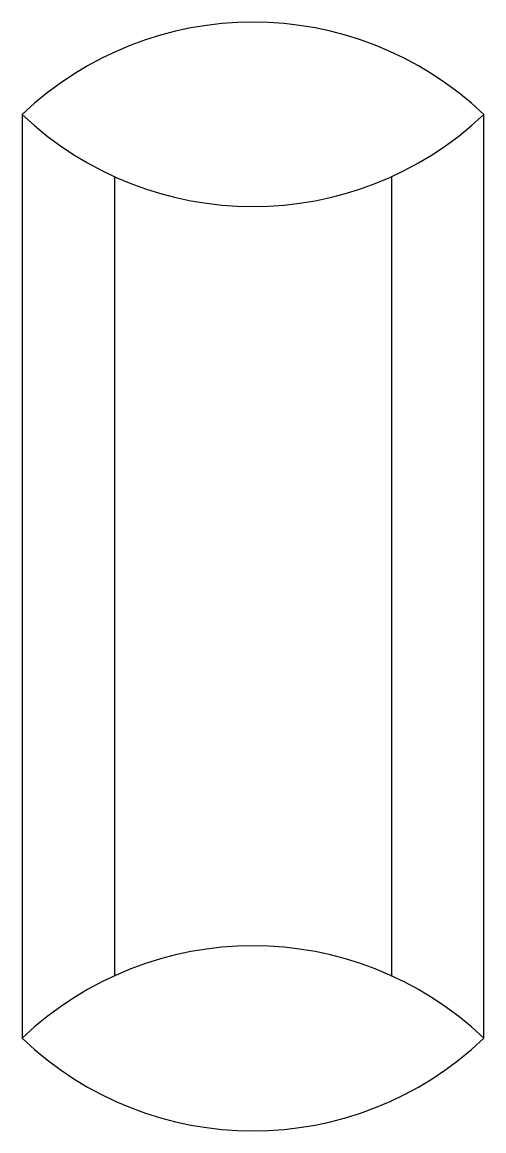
# Model space of a CAD drawing. Header units: millimetres. Extents: x 100 to 150, y 90 to 210.
import ezdxf

# ---------------------------------------------------------------- set-up
doc = ezdxf.new("R2010")
doc.units = ezdxf.units.MM

msp = doc.modelspace()

# ---------------------------------------------------------------- linework, layer by layer
for p, q in [((100, 200), (100, 100)), ((150, 100), (150, 200)), ((110, 193.28), (110, 106.75)), ((140, 193.28), (140, 106.75))]:
    msp.add_line(p, q)
for centre, radius, start, end in [((125, 173.72), 36.27, 46.4272, 133.5727), ((125, 226.4), 36.36, 226.5606, 313.4393), ((125, 73.72), 36.27, 46.4272, 133.5727), ((125, 126.11), 36.15, 226.2432, 313.7567)]:
    msp.add_arc(centre, radius, start, end)

doc.saveas('drawing.dxf')
